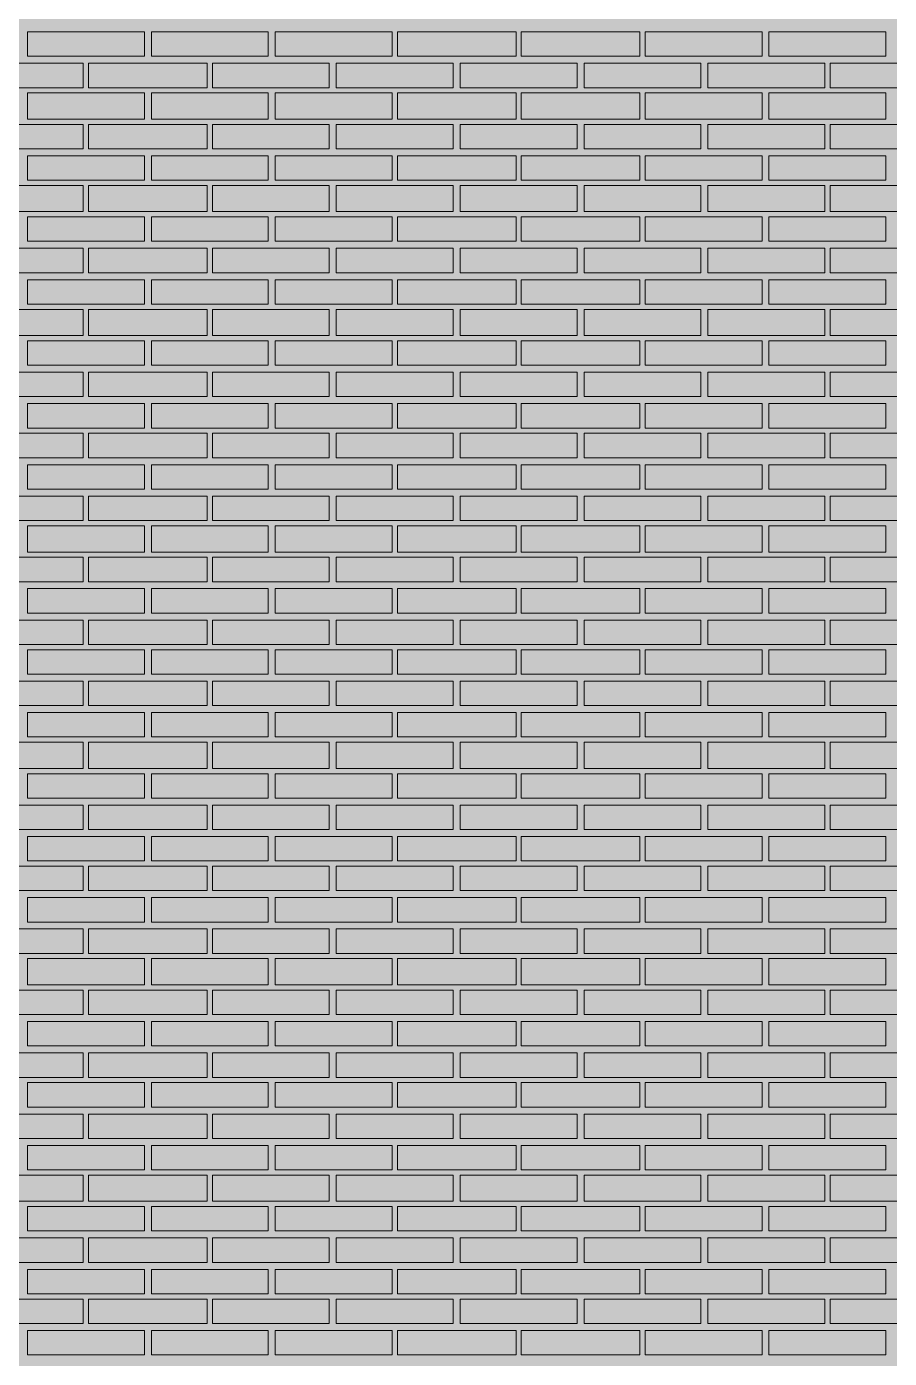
# Model space of a CAD drawing. Header units: millimetres. Extents: x -28928 to 100580, y -22867 to 36490.
# Drawn here: x 71995 to 74087, y -491 to 2737 of the extents above; entities that cross this region are included whole.
import ezdxf

# ---------------------------------------------------------------- set-up
doc = ezdxf.new("R2010")
doc.units = ezdxf.units.MM
doc.layers.add('PDF _Геометрия', color=7, linetype='Continuous', true_color=0x8f8e8d)
doc.layers.add('PDF _Сплошная заливка', color=7, linetype='Continuous', true_color=0xffffff)

msp = doc.modelspace()

# ---------------------------------------------------------------- hatches: boundary and pattern name
at = {"layer": 'PDF _Сплошная заливка', "true_color": 0xdcd6cf, "transparency": 33554559}
msp.add_hatch(color=254, dxfattribs=at).paths.add_polyline_path([(60798.4, -2005.5), (60798.4, -4713.2), (70224.5, -4713.2), (70224.5, -1464), (74070.3, -1464), (74070.3, -4713.2), (82294.9, -4713.2), (82294.9, 9028.4), (55763.7, 9028.4), (55763.7, -4713.2), (56851.1, -4713.2), (56851.1, -1464), (58251.4, -1464), (58251.4, -4713.2), (59499.5, -4713.2), (59499.5, -2005.5)])

# ---------------------------------------------------------------- linework, layer by layer
at = {"layer": 'PDF _Геометрия', "lineweight": 9}
for points in [[(72280.7, 2724.5), (72280.7, 2665.3), (71997.2, 2665.3), (71997.2, 2724.5)], [(72581.1, 2724.5), (72581.1, 2665.3), (72297.6, 2665.3), (72297.6, 2724.5)], [(72881.4, 2724.5), (72881.4, 2665.3), (72598, 2665.3), (72598, 2724.5)], [(73181.8, 2724.5), (73181.8, 2665.3), (72894.1, 2665.3), (72894.1, 2724.5)], [(73482.2, 2724.5), (73482.2, 2665.3), (73194.5, 2665.3), (73194.5, 2724.5)], [(73778.4, 2724.5), (73778.4, 2665.3), (73494.9, 2665.3), (73494.9, 2724.5)], [(74078.7, 2724.5), (74078.7, 2665.3), (73795.3, 2665.3), (73795.3, 2724.5)], [(72132.6, 2589.1), (71988.7, 2589.1), (71844.9, 2589.1), (71844.9, 2648.4), (71988.7, 2648.4), (72132.6, 2648.4)], [(72433, 2589.1), (72289.1, 2589.1), (72145.3, 2589.1), (72145.3, 2648.4), (72289.1, 2648.4), (72433, 2648.4)], [(72729.1, 2589.1), (72589.5, 2589.1), (72445.7, 2589.1), (72445.7, 2648.4), (72589.5, 2648.4), (72729.1, 2648.4)], [(73029.5, 2589.1), (72889.9, 2589.1), (72746.1, 2589.1), (72746.1, 2648.4), (72889.9, 2648.4), (73029.5, 2648.4)], [(73329.9, 2589.1), (73186.1, 2589.1), (73046.4, 2589.1), (73046.4, 2648.4), (73186.1, 2648.4), (73329.9, 2648.4)], [(73630.3, 2589.1), (73486.4, 2589.1), (73346.8, 2589.1), (73346.8, 2648.4), (73486.4, 2648.4), (73630.3, 2648.4)], [(73930.7, 2589.1), (73786.8, 2589.1), (73647.2, 2589.1), (73647.2, 2648.4), (73786.8, 2648.4), (73930.7, 2648.4)], [(74231.1, 2589.1), (74087.2, 2589.1), (73943.4, 2589.1), (73943.4, 2648.4), (74087.2, 2648.4), (74231.1, 2648.4)], [(72280.7, 2576.4), (72280.7, 2513), (71997.2, 2513), (71997.2, 2576.4)], [(72581.1, 2576.4), (72581.1, 2513), (72297.6, 2513), (72297.6, 2576.4)], [(72881.4, 2576.4), (72881.4, 2513), (72598, 2513), (72598, 2576.4)], [(73181.8, 2576.4), (73181.8, 2513), (72894.1, 2513), (72894.1, 2576.4)], [(73482.2, 2576.4), (73482.2, 2513), (73194.5, 2513), (73194.5, 2576.4)], [(73778.4, 2576.4), (73778.4, 2513), (73494.9, 2513), (73494.9, 2576.4)], [(74078.7, 2576.4), (74078.7, 2513), (73795.3, 2513), (73795.3, 2576.4)], [(72132.6, 2441), (71988.7, 2441), (71844.9, 2441), (71844.9, 2500.3), (71988.7, 2500.3), (72132.6, 2500.3)], [(72433, 2441), (72289.1, 2441), (72145.3, 2441), (72145.3, 2500.3), (72289.1, 2500.3), (72433, 2500.3)], [(72729.1, 2441), (72589.5, 2441), (72445.7, 2441), (72445.7, 2500.3), (72589.5, 2500.3), (72729.1, 2500.3)], [(73029.5, 2441), (72889.9, 2441), (72746.1, 2441), (72746.1, 2500.3), (72889.9, 2500.3), (73029.5, 2500.3)], [(73329.9, 2441), (73186.1, 2441), (73046.4, 2441), (73046.4, 2500.3), (73186.1, 2500.3), (73329.9, 2500.3)], [(73630.3, 2441), (73486.4, 2441), (73346.8, 2441), (73346.8, 2500.3), (73486.4, 2500.3), (73630.3, 2500.3)], [(73930.7, 2441), (73786.8, 2441), (73647.2, 2441), (73647.2, 2500.3), (73786.8, 2500.3), (73930.7, 2500.3)], [(74231.1, 2441), (74087.2, 2441), (73943.4, 2441), (73943.4, 2500.3), (74087.2, 2500.3), (74231.1, 2500.3)], [(72280.7, 2424.1), (72280.7, 2364.9), (71997.2, 2364.9), (71997.2, 2424.1)], [(72581.1, 2424.1), (72581.1, 2364.9), (72297.6, 2364.9), (72297.6, 2424.1)], [(72881.4, 2424.1), (72881.4, 2364.9), (72598, 2364.9), (72598, 2424.1)], [(73181.8, 2424.1), (73181.8, 2364.9), (72894.1, 2364.9), (72894.1, 2424.1)], [(73482.2, 2424.1), (73482.2, 2364.9), (73194.5, 2364.9), (73194.5, 2424.1)], [(73778.4, 2424.1), (73778.4, 2364.9), (73494.9, 2364.9), (73494.9, 2424.1)], [(74078.7, 2424.1), (74078.7, 2364.9), (73795.3, 2364.9), (73795.3, 2424.1)], [(72132.6, 2288.7), (71988.7, 2288.7), (71844.9, 2288.7), (71844.9, 2352.2), (71988.7, 2352.2), (72132.6, 2352.2)], [(72433, 2288.7), (72289.1, 2288.7), (72145.3, 2288.7), (72145.3, 2352.2), (72289.1, 2352.2), (72433, 2352.2)], [(72729.1, 2288.7), (72589.5, 2288.7), (72445.7, 2288.7), (72445.7, 2352.2), (72589.5, 2352.2), (72729.1, 2352.2)], [(73029.5, 2288.7), (72889.9, 2288.7), (72746.1, 2288.7), (72746.1, 2352.2), (72889.9, 2352.2), (73029.5, 2352.2)], [(73329.9, 2288.7), (73186.1, 2288.7), (73046.4, 2288.7), (73046.4, 2352.2), (73186.1, 2352.2), (73329.9, 2352.2)], [(73630.3, 2288.7), (73486.4, 2288.7), (73346.8, 2288.7), (73346.8, 2352.2), (73486.4, 2352.2), (73630.3, 2352.2)], [(73930.7, 2288.7), (73786.8, 2288.7), (73647.2, 2288.7), (73647.2, 2352.2), (73786.8, 2352.2), (73930.7, 2352.2)], [(74231.1, 2288.7), (74087.2, 2288.7), (73943.4, 2288.7), (73943.4, 2352.2), (74087.2, 2352.2), (74231.1, 2352.2)], [(72280.7, 2276), (72280.7, 2216.8), (71997.2, 2216.8), (71997.2, 2276)], [(72581.1, 2276), (72581.1, 2216.8), (72297.6, 2216.8), (72297.6, 2276)], [(72881.4, 2276), (72881.4, 2216.8), (72598, 2216.8), (72598, 2276)], [(73181.8, 2276), (73181.8, 2216.8), (72894.1, 2216.8), (72894.1, 2276)], [(73482.2, 2276), (73482.2, 2216.8), (73194.5, 2216.8), (73194.5, 2276)], [(73778.4, 2276), (73778.4, 2216.8), (73494.9, 2216.8), (73494.9, 2276)], [(74078.7, 2276), (74078.7, 2216.8), (73795.3, 2216.8), (73795.3, 2276)], [(72132.6, 2140.7), (71988.7, 2140.7), (71844.9, 2140.7), (71844.9, 2199.9), (71988.7, 2199.9), (72132.6, 2199.9)], [(72433, 2140.7), (72289.1, 2140.7), (72145.3, 2140.7), (72145.3, 2199.9), (72289.1, 2199.9), (72433, 2199.9)], [(72729.1, 2140.7), (72589.5, 2140.7), (72445.7, 2140.7), (72445.7, 2199.9), (72589.5, 2199.9), (72729.1, 2199.9)], [(73029.5, 2140.7), (72889.9, 2140.7), (72746.1, 2140.7), (72746.1, 2199.9), (72889.9, 2199.9), (73029.5, 2199.9)], [(73329.9, 2140.7), (73186.1, 2140.7), (73046.4, 2140.7), (73046.4, 2199.9), (73186.1, 2199.9), (73329.9, 2199.9)], [(73630.3, 2140.7), (73486.4, 2140.7), (73346.8, 2140.7), (73346.8, 2199.9), (73486.4, 2199.9), (73630.3, 2199.9)], [(73930.7, 2140.7), (73786.8, 2140.7), (73647.2, 2140.7), (73647.2, 2199.9), (73786.8, 2199.9), (73930.7, 2199.9)], [(74231.1, 2140.7), (74087.2, 2140.7), (73943.4, 2140.7), (73943.4, 2199.9), (74087.2, 2199.9), (74231.1, 2199.9)], [(72280.7, 2123.7), (72280.7, 2064.5), (71997.2, 2064.5), (71997.2, 2123.7)], [(72581.1, 2123.7), (72581.1, 2064.5), (72297.6, 2064.5), (72297.6, 2123.7)], [(72881.4, 2123.7), (72881.4, 2064.5), (72598, 2064.5), (72598, 2123.7)], [(73181.8, 2123.7), (73181.8, 2064.5), (72894.1, 2064.5), (72894.1, 2123.7)], [(73482.2, 2123.7), (73482.2, 2064.5), (73194.5, 2064.5), (73194.5, 2123.7)], [(73778.4, 2123.7), (73778.4, 2064.5), (73494.9, 2064.5), (73494.9, 2123.7)], [(74078.7, 2123.7), (74078.7, 2064.5), (73795.3, 2064.5), (73795.3, 2123.7)], [(72132.6, 1988.4), (71988.7, 1988.4), (71844.9, 1988.4), (71844.9, 2051.8), (71988.7, 2051.8), (72132.6, 2051.8)], [(72433, 1988.4), (72289.1, 1988.4), (72145.3, 1988.4), (72145.3, 2051.8), (72289.1, 2051.8), (72433, 2051.8)], [(72729.1, 1988.4), (72589.5, 1988.4), (72445.7, 1988.4), (72445.7, 2051.8), (72589.5, 2051.8), (72729.1, 2051.8)], [(73029.5, 1988.4), (72889.9, 1988.4), (72746.1, 1988.4), (72746.1, 2051.8), (72889.9, 2051.8), (73029.5, 2051.8)], [(73329.9, 1988.4), (73186.1, 1988.4), (73046.4, 1988.4), (73046.4, 2051.8), (73186.1, 2051.8), (73329.9, 2051.8)], [(73630.3, 1988.4), (73486.4, 1988.4), (73346.8, 1988.4), (73346.8, 2051.8), (73486.4, 2051.8), (73630.3, 2051.8)], [(73930.7, 1988.4), (73786.8, 1988.4), (73647.2, 1988.4), (73647.2, 2051.8), (73786.8, 2051.8), (73930.7, 2051.8)], [(74231.1, 1988.4), (74087.2, 1988.4), (73943.4, 1988.4), (73943.4, 2051.8), (74087.2, 2051.8), (74231.1, 2051.8)], [(72280.7, 1975.7), (72280.7, 1916.4), (71997.2, 1916.4), (71997.2, 1975.7)], [(72581.1, 1975.7), (72581.1, 1916.4), (72297.6, 1916.4), (72297.6, 1975.7)], [(72881.4, 1975.7), (72881.4, 1916.4), (72598, 1916.4), (72598, 1975.7)], [(73181.8, 1975.7), (73181.8, 1916.4), (72894.1, 1916.4), (72894.1, 1975.7)], [(73482.2, 1975.7), (73482.2, 1916.4), (73194.5, 1916.4), (73194.5, 1975.7)], [(73778.4, 1975.7), (73778.4, 1916.4), (73494.9, 1916.4), (73494.9, 1975.7)], [(74078.7, 1975.7), (74078.7, 1916.4), (73795.3, 1916.4), (73795.3, 1975.7)], [(72132.6, 1840.3), (71988.7, 1840.3), (71844.9, 1840.3), (71844.9, 1899.5), (71988.7, 1899.5), (72132.6, 1899.5)], [(72433, 1840.3), (72289.1, 1840.3), (72145.3, 1840.3), (72145.3, 1899.5), (72289.1, 1899.5), (72433, 1899.5)], [(72729.1, 1840.3), (72589.5, 1840.3), (72445.7, 1840.3), (72445.7, 1899.5), (72589.5, 1899.5), (72729.1, 1899.5)], [(73029.5, 1840.3), (72889.9, 1840.3), (72746.1, 1840.3), (72746.1, 1899.5), (72889.9, 1899.5), (73029.5, 1899.5)], [(73329.9, 1840.3), (73186.1, 1840.3), (73046.4, 1840.3), (73046.4, 1899.5), (73186.1, 1899.5), (73329.9, 1899.5)], [(73630.3, 1840.3), (73486.4, 1840.3), (73346.8, 1840.3), (73346.8, 1899.5), (73486.4, 1899.5), (73630.3, 1899.5)], [(73930.7, 1840.3), (73786.8, 1840.3), (73647.2, 1840.3), (73647.2, 1899.5), (73786.8, 1899.5), (73930.7, 1899.5)], [(74231.1, 1840.3), (74087.2, 1840.3), (73943.4, 1840.3), (73943.4, 1899.5), (74087.2, 1899.5), (74231.1, 1899.5)], [(72280.7, 1823.4), (72280.7, 1764.1), (71997.2, 1764.1), (71997.2, 1823.4)], [(72581.1, 1823.4), (72581.1, 1764.1), (72297.6, 1764.1), (72297.6, 1823.4)], [(72881.4, 1823.4), (72881.4, 1764.1), (72598, 1764.1), (72598, 1823.4)], [(73181.8, 1823.4), (73181.8, 1764.1), (72894.1, 1764.1), (72894.1, 1823.4)], [(73482.2, 1823.4), (73482.2, 1764.1), (73194.5, 1764.1), (73194.5, 1823.4)], [(73778.4, 1823.4), (73778.4, 1764.1), (73494.9, 1764.1), (73494.9, 1823.4)], [(74078.7, 1823.4), (74078.7, 1764.1), (73795.3, 1764.1), (73795.3, 1823.4)], [(72132.6, 1692.2), (71988.7, 1692.2), (71844.9, 1692.2), (71844.9, 1751.4), (71988.7, 1751.4), (72132.6, 1751.4)], [(72433, 1692.2), (72289.1, 1692.2), (72145.3, 1692.2), (72145.3, 1751.4), (72289.1, 1751.4), (72433, 1751.4)], [(72729.1, 1692.2), (72589.5, 1692.2), (72445.7, 1692.2), (72445.7, 1751.4), (72589.5, 1751.4), (72729.1, 1751.4)], [(73029.5, 1692.2), (72889.9, 1692.2), (72746.1, 1692.2), (72746.1, 1751.4), (72889.9, 1751.4), (73029.5, 1751.4)], [(73329.9, 1692.2), (73186.1, 1692.2), (73046.4, 1692.2), (73046.4, 1751.4), (73186.1, 1751.4), (73329.9, 1751.4)], [(73630.3, 1692.2), (73486.4, 1692.2), (73346.8, 1692.2), (73346.8, 1751.4), (73486.4, 1751.4), (73630.3, 1751.4)], [(73930.7, 1692.2), (73786.8, 1692.2), (73647.2, 1692.2), (73647.2, 1751.4), (73786.8, 1751.4), (73930.7, 1751.4)], [(74231.1, 1692.2), (74087.2, 1692.2), (73943.4, 1692.2), (73943.4, 1751.4), (74087.2, 1751.4), (74231.1, 1751.4)], [(72280.7, 1675.3), (72280.7, 1616), (71997.2, 1616), (71997.2, 1675.3)], [(72581.1, 1675.3), (72581.1, 1616), (72297.6, 1616), (72297.6, 1675.3)], [(72881.4, 1675.3), (72881.4, 1616), (72598, 1616), (72598, 1675.3)], [(73181.8, 1675.3), (73181.8, 1616), (72894.1, 1616), (72894.1, 1675.3)], [(73482.2, 1675.3), (73482.2, 1616), (73194.5, 1616), (73194.5, 1675.3)], [(73778.4, 1675.3), (73778.4, 1616), (73494.9, 1616), (73494.9, 1675.3)], [(74078.7, 1675.3), (74078.7, 1616), (73795.3, 1616), (73795.3, 1675.3)], [(72132.6, 1539.9), (71988.7, 1539.9), (71844.9, 1539.9), (71844.9, 1599.1), (71988.7, 1599.1), (72132.6, 1599.1)], [(72433, 1539.9), (72289.1, 1539.9), (72145.3, 1539.9), (72145.3, 1599.1), (72289.1, 1599.1), (72433, 1599.1)], [(72729.1, 1539.9), (72589.5, 1539.9), (72445.7, 1539.9), (72445.7, 1599.1), (72589.5, 1599.1), (72729.1, 1599.1)], [(73029.5, 1539.9), (72889.9, 1539.9), (72746.1, 1539.9), (72746.1, 1599.1), (72889.9, 1599.1), (73029.5, 1599.1)], [(73329.9, 1539.9), (73186.1, 1539.9), (73046.4, 1539.9), (73046.4, 1599.1), (73186.1, 1599.1), (73329.9, 1599.1)], [(73630.3, 1539.9), (73486.4, 1539.9), (73346.8, 1539.9), (73346.8, 1599.1), (73486.4, 1599.1), (73630.3, 1599.1)], [(73930.7, 1539.9), (73786.8, 1539.9), (73647.2, 1539.9), (73647.2, 1599.1), (73786.8, 1599.1), (73930.7, 1599.1)], [(74231.1, 1539.9), (74087.2, 1539.9), (73943.4, 1539.9), (73943.4, 1599.1), (74087.2, 1599.1), (74231.1, 1599.1)], [(72280.7, 1527.2), (72280.7, 1463.7), (71997.2, 1463.7), (71997.2, 1527.2)], [(72581.1, 1527.2), (72581.1, 1463.7), (72297.6, 1463.7), (72297.6, 1527.2)], [(72881.4, 1527.2), (72881.4, 1463.7), (72598, 1463.7), (72598, 1527.2)], [(73181.8, 1527.2), (73181.8, 1463.7), (72894.1, 1463.7), (72894.1, 1527.2)], [(73482.2, 1527.2), (73482.2, 1463.7), (73194.5, 1463.7), (73194.5, 1527.2)], [(73778.4, 1527.2), (73778.4, 1463.7), (73494.9, 1463.7), (73494.9, 1527.2)], [(74078.7, 1527.2), (74078.7, 1463.7), (73795.3, 1463.7), (73795.3, 1527.2)], [(72132.6, 1391.8), (71988.7, 1391.8), (71844.9, 1391.8), (71844.9, 1451), (71988.7, 1451), (72132.6, 1451)], [(72433, 1391.8), (72289.1, 1391.8), (72145.3, 1391.8), (72145.3, 1451), (72289.1, 1451), (72433, 1451)], [(72729.1, 1391.8), (72589.5, 1391.8), (72445.7, 1391.8), (72445.7, 1451), (72589.5, 1451), (72729.1, 1451)], [(73029.5, 1391.8), (72889.9, 1391.8), (72746.1, 1391.8), (72746.1, 1451), (72889.9, 1451), (73029.5, 1451)], [(73329.9, 1391.8), (73186.1, 1391.8), (73046.4, 1391.8), (73046.4, 1451), (73186.1, 1451), (73329.9, 1451)], [(73630.3, 1391.8), (73486.4, 1391.8), (73346.8, 1391.8), (73346.8, 1451), (73486.4, 1451), (73630.3, 1451)], [(73930.7, 1391.8), (73786.8, 1391.8), (73647.2, 1391.8), (73647.2, 1451), (73786.8, 1451), (73930.7, 1451)], [(74231.1, 1391.8), (74087.2, 1391.8), (73943.4, 1391.8), (73943.4, 1451), (74087.2, 1451), (74231.1, 1451)], [(72280.7, 1374.9), (72280.7, 1315.7), (71997.2, 1315.7), (71997.2, 1374.9)], [(72581.1, 1374.9), (72581.1, 1315.7), (72297.6, 1315.7), (72297.6, 1374.9)], [(72881.4, 1374.9), (72881.4, 1315.7), (72598, 1315.7), (72598, 1374.9)], [(73181.8, 1374.9), (73181.8, 1315.7), (72894.1, 1315.7), (72894.1, 1374.9)], [(73482.2, 1374.9), (73482.2, 1315.7), (73194.5, 1315.7), (73194.5, 1374.9)], [(73778.4, 1374.9), (73778.4, 1315.7), (73494.9, 1315.7), (73494.9, 1374.9)], [(74078.7, 1374.9), (74078.7, 1315.7), (73795.3, 1315.7), (73795.3, 1374.9)], [(72132.6, 1239.5), (71988.7, 1239.5), (71844.9, 1239.5), (71844.9, 1298.7), (71988.7, 1298.7), (72132.6, 1298.7)], [(72433, 1239.5), (72289.1, 1239.5), (72145.3, 1239.5), (72145.3, 1298.7), (72289.1, 1298.7), (72433, 1298.7)], [(72729.1, 1239.5), (72589.5, 1239.5), (72445.7, 1239.5), (72445.7, 1298.7), (72589.5, 1298.7), (72729.1, 1298.7)], [(73029.5, 1239.5), (72889.9, 1239.5), (72746.1, 1239.5), (72746.1, 1298.7), (72889.9, 1298.7), (73029.5, 1298.7)], [(73329.9, 1239.5), (73186.1, 1239.5), (73046.4, 1239.5), (73046.4, 1298.7), (73186.1, 1298.7), (73329.9, 1298.7)], [(73630.3, 1239.5), (73486.4, 1239.5), (73346.8, 1239.5), (73346.8, 1298.7), (73486.4, 1298.7), (73630.3, 1298.7)], [(73930.7, 1239.5), (73786.8, 1239.5), (73647.2, 1239.5), (73647.2, 1298.7), (73786.8, 1298.7), (73930.7, 1298.7)], [(74231.1, 1239.5), (74087.2, 1239.5), (73943.4, 1239.5), (73943.4, 1298.7), (74087.2, 1298.7), (74231.1, 1298.7)], [(72280.7, 1226.8), (72280.7, 1167.6), (71997.2, 1167.6), (71997.2, 1226.8)], [(72581.1, 1226.8), (72581.1, 1167.6), (72297.6, 1167.6), (72297.6, 1226.8)], [(72881.4, 1226.8), (72881.4, 1167.6), (72598, 1167.6), (72598, 1226.8)], [(73181.8, 1226.8), (73181.8, 1167.6), (72894.1, 1167.6), (72894.1, 1226.8)], [(73482.2, 1226.8), (73482.2, 1167.6), (73194.5, 1167.6), (73194.5, 1226.8)], [(73778.4, 1226.8), (73778.4, 1167.6), (73494.9, 1167.6), (73494.9, 1226.8)], [(74078.7, 1226.8), (74078.7, 1167.6), (73795.3, 1167.6), (73795.3, 1226.8)], [(72132.6, 1091.4), (71988.7, 1091.4), (71844.9, 1091.4), (71844.9, 1150.7), (71988.7, 1150.7), (72132.6, 1150.7)], [(72433, 1091.4), (72289.1, 1091.4), (72145.3, 1091.4), (72145.3, 1150.7), (72289.1, 1150.7), (72433, 1150.7)], [(72729.1, 1091.4), (72589.5, 1091.4), (72445.7, 1091.4), (72445.7, 1150.7), (72589.5, 1150.7), (72729.1, 1150.7)], [(73029.5, 1091.4), (72889.9, 1091.4), (72746.1, 1091.4), (72746.1, 1150.7), (72889.9, 1150.7), (73029.5, 1150.7)], [(73329.9, 1091.4), (73186.1, 1091.4), (73046.4, 1091.4), (73046.4, 1150.7), (73186.1, 1150.7), (73329.9, 1150.7)], [(73630.3, 1091.4), (73486.4, 1091.4), (73346.8, 1091.4), (73346.8, 1150.7), (73486.4, 1150.7), (73630.3, 1150.7)], [(73930.7, 1091.4), (73786.8, 1091.4), (73647.2, 1091.4), (73647.2, 1150.7), (73786.8, 1150.7), (73930.7, 1150.7)], [(74231.1, 1091.4), (74087.2, 1091.4), (73943.4, 1091.4), (73943.4, 1150.7), (74087.2, 1150.7), (74231.1, 1150.7)], [(72280.7, 1074.5), (72280.7, 1015.3), (71997.2, 1015.3), (71997.2, 1074.5)], [(72581.1, 1074.5), (72581.1, 1015.3), (72297.6, 1015.3), (72297.6, 1074.5)], [(72881.4, 1074.5), (72881.4, 1015.3), (72598, 1015.3), (72598, 1074.5)], [(73181.8, 1074.5), (73181.8, 1015.3), (72894.1, 1015.3), (72894.1, 1074.5)], [(73482.2, 1074.5), (73482.2, 1015.3), (73194.5, 1015.3), (73194.5, 1074.5)], [(73778.4, 1074.5), (73778.4, 1015.3), (73494.9, 1015.3), (73494.9, 1074.5)], [(74078.7, 1074.5), (74078.7, 1015.3), (73795.3, 1015.3), (73795.3, 1074.5)], [(72132.6, 939.1), (71988.7, 939.1), (71844.9, 939.1), (71844.9, 1002.6), (71988.7, 1002.6), (72132.6, 1002.6)], [(72433, 939.1), (72289.1, 939.1), (72145.3, 939.1), (72145.3, 1002.6), (72289.1, 1002.6), (72433, 1002.6)], [(72729.1, 939.1), (72589.5, 939.1), (72445.7, 939.1), (72445.7, 1002.6), (72589.5, 1002.6), (72729.1, 1002.6)], [(73029.5, 939.1), (72889.9, 939.1), (72746.1, 939.1), (72746.1, 1002.6), (72889.9, 1002.6), (73029.5, 1002.6)], [(73329.9, 939.1), (73186.1, 939.1), (73046.4, 939.1), (73046.4, 1002.6), (73186.1, 1002.6), (73329.9, 1002.6)], [(73630.3, 939.1), (73486.4, 939.1), (73346.8, 939.1), (73346.8, 1002.6), (73486.4, 1002.6), (73630.3, 1002.6)], [(73930.7, 939.1), (73786.8, 939.1), (73647.2, 939.1), (73647.2, 1002.6), (73786.8, 1002.6), (73930.7, 1002.6)], [(74231.1, 939.1), (74087.2, 939.1), (73943.4, 939.1), (73943.4, 1002.6), (74087.2, 1002.6), (74231.1, 1002.6)], [(72280.7, 926.4), (72280.7, 867.2), (71997.2, 867.2), (71997.2, 926.4)], [(72581.1, 926.4), (72581.1, 867.2), (72297.6, 867.2), (72297.6, 926.4)], [(72881.4, 926.4), (72881.4, 867.2), (72598, 867.2), (72598, 926.4)], [(73181.8, 926.4), (73181.8, 867.2), (72894.1, 867.2), (72894.1, 926.4)], [(73482.2, 926.4), (73482.2, 867.2), (73194.5, 867.2), (73194.5, 926.4)], [(73778.4, 926.4), (73778.4, 867.2), (73494.9, 867.2), (73494.9, 926.4)], [(74078.7, 926.4), (74078.7, 867.2), (73795.3, 867.2), (73795.3, 926.4)], [(72132.6, 791), (71988.7, 791), (71844.9, 791), (71844.9, 850.3), (71988.7, 850.3), (72132.6, 850.3)], [(72433, 791), (72289.1, 791), (72145.3, 791), (72145.3, 850.3), (72289.1, 850.3), (72433, 850.3)], [(72729.1, 791), (72589.5, 791), (72445.7, 791), (72445.7, 850.3), (72589.5, 850.3), (72729.1, 850.3)], [(73029.5, 791), (72889.9, 791), (72746.1, 791), (72746.1, 850.3), (72889.9, 850.3), (73029.5, 850.3)], [(73329.9, 791), (73186.1, 791), (73046.4, 791), (73046.4, 850.3), (73186.1, 850.3), (73329.9, 850.3)], [(73630.3, 791), (73486.4, 791), (73346.8, 791), (73346.8, 850.3), (73486.4, 850.3), (73630.3, 850.3)], [(73930.7, 791), (73786.8, 791), (73647.2, 791), (73647.2, 850.3), (73786.8, 850.3), (73930.7, 850.3)], [(74231.1, 791), (74087.2, 791), (73943.4, 791), (73943.4, 850.3), (74087.2, 850.3), (74231.1, 850.3)], [(72280.7, 774.1), (72280.7, 714.9), (71997.2, 714.9), (71997.2, 774.1)], [(72581.1, 774.1), (72581.1, 714.9), (72297.6, 714.9), (72297.6, 774.1)], [(72881.4, 774.1), (72881.4, 714.9), (72598, 714.9), (72598, 774.1)], [(73181.8, 774.1), (73181.8, 714.9), (72894.1, 714.9), (72894.1, 774.1)], [(73482.2, 774.1), (73482.2, 714.9), (73194.5, 714.9), (73194.5, 774.1)], [(73778.4, 774.1), (73778.4, 714.9), (73494.9, 714.9), (73494.9, 774.1)], [(74078.7, 774.1), (74078.7, 714.9), (73795.3, 714.9), (73795.3, 774.1)], [(72132.6, 643), (71988.7, 643), (71844.9, 643), (71844.9, 702.2), (71988.7, 702.2), (72132.6, 702.2)], [(72433, 643), (72289.1, 643), (72145.3, 643), (72145.3, 702.2), (72289.1, 702.2), (72433, 702.2)], [(72729.1, 643), (72589.5, 643), (72445.7, 643), (72445.7, 702.2), (72589.5, 702.2), (72729.1, 702.2)], [(73029.5, 643), (72889.9, 643), (72746.1, 643), (72746.1, 702.2), (72889.9, 702.2), (73029.5, 702.2)], [(73329.9, 643), (73186.1, 643), (73046.4, 643), (73046.4, 702.2), (73186.1, 702.2), (73329.9, 702.2)], [(73630.3, 643), (73486.4, 643), (73346.8, 643), (73346.8, 702.2), (73486.4, 702.2), (73630.3, 702.2)], [(73930.7, 643), (73786.8, 643), (73647.2, 643), (73647.2, 702.2), (73786.8, 702.2), (73930.7, 702.2)], [(74231.1, 643), (74087.2, 643), (73943.4, 643), (73943.4, 702.2), (74087.2, 702.2), (74231.1, 702.2)], [(72280.7, 626), (72280.7, 566.8), (71997.2, 566.8), (71997.2, 626)], [(72581.1, 626), (72581.1, 566.8), (72297.6, 566.8), (72297.6, 626)], [(72881.4, 626), (72881.4, 566.8), (72598, 566.8), (72598, 626)], [(73181.8, 626), (73181.8, 566.8), (72894.1, 566.8), (72894.1, 626)], [(73482.2, 626), (73482.2, 566.8), (73194.5, 566.8), (73194.5, 626)], [(73778.4, 626), (73778.4, 566.8), (73494.9, 566.8), (73494.9, 626)], [(74078.7, 626), (74078.7, 566.8), (73795.3, 566.8), (73795.3, 626)], [(72132.6, 490.7), (71988.7, 490.7), (71844.9, 490.7), (71844.9, 549.9), (71988.7, 549.9), (72132.6, 549.9)], [(72433, 490.7), (72289.1, 490.7), (72145.3, 490.7), (72145.3, 549.9), (72289.1, 549.9), (72433, 549.9)], [(72729.1, 490.7), (72589.5, 490.7), (72445.7, 490.7), (72445.7, 549.9), (72589.5, 549.9), (72729.1, 549.9)], [(73029.5, 490.7), (72889.9, 490.7), (72746.1, 490.7), (72746.1, 549.9), (72889.9, 549.9), (73029.5, 549.9)], [(73329.9, 490.7), (73186.1, 490.7), (73046.4, 490.7), (73046.4, 549.9), (73186.1, 549.9), (73329.9, 549.9)], [(73630.3, 490.7), (73486.4, 490.7), (73346.8, 490.7), (73346.8, 549.9), (73486.4, 549.9), (73630.3, 549.9)], [(73930.7, 490.7), (73786.8, 490.7), (73647.2, 490.7), (73647.2, 549.9), (73786.8, 549.9), (73930.7, 549.9)], [(74231.1, 490.7), (74087.2, 490.7), (73943.4, 490.7), (73943.4, 549.9), (74087.2, 549.9), (74231.1, 549.9)], [(72280.7, 478), (72280.7, 414.5), (71997.2, 414.5), (71997.2, 478)], [(72581.1, 478), (72581.1, 414.5), (72297.6, 414.5), (72297.6, 478)], [(72881.4, 478), (72881.4, 414.5), (72598, 414.5), (72598, 478)], [(73181.8, 478), (73181.8, 414.5), (72894.1, 414.5), (72894.1, 478)], [(73482.2, 478), (73482.2, 414.5), (73194.5, 414.5), (73194.5, 478)], [(73778.4, 478), (73778.4, 414.5), (73494.9, 414.5), (73494.9, 478)], [(74078.7, 478), (74078.7, 414.5), (73795.3, 414.5), (73795.3, 478)], [(72132.6, 342.6), (71988.7, 342.6), (71844.9, 342.6), (71844.9, 401.8), (71988.7, 401.8), (72132.6, 401.8)], [(72433, 342.6), (72289.1, 342.6), (72145.3, 342.6), (72145.3, 401.8), (72289.1, 401.8), (72433, 401.8)], [(72729.1, 342.6), (72589.5, 342.6), (72445.7, 342.6), (72445.7, 401.8), (72589.5, 401.8), (72729.1, 401.8)], [(73029.5, 342.6), (72889.9, 342.6), (72746.1, 342.6), (72746.1, 401.8), (72889.9, 401.8), (73029.5, 401.8)], [(73329.9, 342.6), (73186.1, 342.6), (73046.4, 342.6), (73046.4, 401.8), (73186.1, 401.8), (73329.9, 401.8)], [(73630.3, 342.6), (73486.4, 342.6), (73346.8, 342.6), (73346.8, 401.8), (73486.4, 401.8), (73630.3, 401.8)], [(73930.7, 342.6), (73786.8, 342.6), (73647.2, 342.6), (73647.2, 401.8), (73786.8, 401.8), (73930.7, 401.8)], [(74231.1, 342.6), (74087.2, 342.6), (73943.4, 342.6), (73943.4, 401.8), (74087.2, 401.8), (74231.1, 401.8)], [(72280.7, 325.7), (72280.7, 266.4), (71997.2, 266.4), (71997.2, 325.7)], [(72581.1, 325.7), (72581.1, 266.4), (72297.6, 266.4), (72297.6, 325.7)], [(72881.4, 325.7), (72881.4, 266.4), (72598, 266.4), (72598, 325.7)], [(73181.8, 325.7), (73181.8, 266.4), (72894.1, 266.4), (72894.1, 325.7)], [(73482.2, 325.7), (73482.2, 266.4), (73194.5, 266.4), (73194.5, 325.7)], [(73778.4, 325.7), (73778.4, 266.4), (73494.9, 266.4), (73494.9, 325.7)], [(74078.7, 325.7), (74078.7, 266.4), (73795.3, 266.4), (73795.3, 325.7)], [(72132.6, 190.3), (71988.7, 190.3), (71844.9, 190.3), (71844.9, 249.5), (71988.7, 249.5), (72132.6, 249.5)], [(72433, 190.3), (72289.1, 190.3), (72145.3, 190.3), (72145.3, 249.5), (72289.1, 249.5), (72433, 249.5)], [(72729.1, 190.3), (72589.5, 190.3), (72445.7, 190.3), (72445.7, 249.5), (72589.5, 249.5), (72729.1, 249.5)], [(73029.5, 190.3), (72889.9, 190.3), (72746.1, 190.3), (72746.1, 249.5), (72889.9, 249.5), (73029.5, 249.5)], [(73329.9, 190.3), (73186.1, 190.3), (73046.4, 190.3), (73046.4, 249.5), (73186.1, 249.5), (73329.9, 249.5)], [(73630.3, 190.3), (73486.4, 190.3), (73346.8, 190.3), (73346.8, 249.5), (73486.4, 249.5), (73630.3, 249.5)], [(73930.7, 190.3), (73786.8, 190.3), (73647.2, 190.3), (73647.2, 249.5), (73786.8, 249.5), (73930.7, 249.5)], [(74231.1, 190.3), (74087.2, 190.3), (73943.4, 190.3), (73943.4, 249.5), (74087.2, 249.5), (74231.1, 249.5)], [(72280.7, 177.6), (72280.7, 118.4), (71997.2, 118.4), (71997.2, 177.6)], [(72581.1, 177.6), (72581.1, 118.4), (72297.6, 118.4), (72297.6, 177.6)], [(72881.4, 177.6), (72881.4, 118.4), (72598, 118.4), (72598, 177.6)], [(73181.8, 177.6), (73181.8, 118.4), (72894.1, 118.4), (72894.1, 177.6)], [(73482.2, 177.6), (73482.2, 118.4), (73194.5, 118.4), (73194.5, 177.6)], [(73778.4, 177.6), (73778.4, 118.4), (73494.9, 118.4), (73494.9, 177.6)], [(74078.7, 177.6), (74078.7, 118.4), (73795.3, 118.4), (73795.3, 177.6)], [(72132.6, 42.2), (71988.7, 42.2), (71844.9, 42.2), (71844.9, 101.4), (71988.7, 101.4), (72132.6, 101.4)], [(72433, 42.2), (72289.1, 42.2), (72145.3, 42.2), (72145.3, 101.4), (72289.1, 101.4), (72433, 101.4)], [(72729.1, 42.2), (72589.5, 42.2), (72445.7, 42.2), (72445.7, 101.4), (72589.5, 101.4), (72729.1, 101.4)], [(73029.5, 42.2), (72889.9, 42.2), (72746.1, 42.2), (72746.1, 101.4), (72889.9, 101.4), (73029.5, 101.4)], [(73329.9, 42.2), (73186.1, 42.2), (73046.4, 42.2), (73046.4, 101.4), (73186.1, 101.4), (73329.9, 101.4)], [(73630.3, 42.2), (73486.4, 42.2), (73346.8, 42.2), (73346.8, 101.4), (73486.4, 101.4), (73630.3, 101.4)], [(73930.7, 42.2), (73786.8, 42.2), (73647.2, 42.2), (73647.2, 101.4), (73786.8, 101.4), (73930.7, 101.4)], [(74231.1, 42.2), (74087.2, 42.2), (73943.4, 42.2), (73943.4, 101.4), (74087.2, 101.4), (74231.1, 101.4)], [(72280.7, 25.3), (72280.7, -34), (71997.2, -34), (71997.2, 25.3)], [(72581.1, 25.3), (72581.1, -34), (72297.6, -34), (72297.6, 25.3)], [(72881.4, 25.3), (72881.4, -34), (72598, -34), (72598, 25.3)], [(73181.8, 25.3), (73181.8, -34), (72894.1, -34), (72894.1, 25.3)], [(73482.2, 25.3), (73482.2, -34), (73194.5, -34), (73194.5, 25.3)], [(73778.4, 25.3), (73778.4, -34), (73494.9, -34), (73494.9, 25.3)], [(74078.7, 25.3), (74078.7, -34), (73795.3, -34), (73795.3, 25.3)], [(72132.6, -110.1), (71988.7, -110.1), (71844.9, -110.1), (71844.9, -46.6), (71988.7, -46.6), (72132.6, -46.6)], [(72433, -110.1), (72289.1, -110.1), (72145.3, -110.1), (72145.3, -46.6), (72289.1, -46.6), (72433, -46.6)], [(72729.1, -110.1), (72589.5, -110.1), (72445.7, -110.1), (72445.7, -46.6), (72589.5, -46.6), (72729.1, -46.6)], [(73029.5, -110.1), (72889.9, -110.1), (72746.1, -110.1), (72746.1, -46.6), (72889.9, -46.6), (73029.5, -46.6)], [(73329.9, -110.1), (73186.1, -110.1), (73046.4, -110.1), (73046.4, -46.6), (73186.1, -46.6), (73329.9, -46.6)], [(73630.3, -110.1), (73486.4, -110.1), (73346.8, -110.1), (73346.8, -46.6), (73486.4, -46.6), (73630.3, -46.6)], [(73930.7, -110.1), (73786.8, -110.1), (73647.2, -110.1), (73647.2, -46.6), (73786.8, -46.6), (73930.7, -46.6)], [(74231.1, -110.1), (74087.2, -110.1), (73943.4, -110.1), (73943.4, -46.6), (74087.2, -46.6), (74231.1, -46.6)], [(72280.7, -122.8), (72280.7, -182), (71997.2, -182), (71997.2, -122.8)], [(72581.1, -122.8), (72581.1, -182), (72297.6, -182), (72297.6, -122.8)], [(72881.4, -122.8), (72881.4, -182), (72598, -182), (72598, -122.8)], [(73181.8, -122.8), (73181.8, -182), (72894.1, -182), (72894.1, -122.8)], [(73482.2, -122.8), (73482.2, -182), (73194.5, -182), (73194.5, -122.8)], [(73778.4, -122.8), (73778.4, -182), (73494.9, -182), (73494.9, -122.8)], [(74078.7, -122.8), (74078.7, -182), (73795.3, -182), (73795.3, -122.8)], [(72132.6, -258.2), (71988.7, -258.2), (71844.9, -258.2), (71844.9, -199), (71988.7, -199), (72132.6, -199)], [(72433, -258.2), (72289.1, -258.2), (72145.3, -258.2), (72145.3, -199), (72289.1, -199), (72433, -199)], [(72729.1, -258.2), (72589.5, -258.2), (72445.7, -258.2), (72445.7, -199), (72589.5, -199), (72729.1, -199)], [(73029.5, -258.2), (72889.9, -258.2), (72746.1, -258.2), (72746.1, -199), (72889.9, -199), (73029.5, -199)], [(73329.9, -258.2), (73186.1, -258.2), (73046.4, -258.2), (73046.4, -199), (73186.1, -199), (73329.9, -199)], [(73630.3, -258.2), (73486.4, -258.2), (73346.8, -258.2), (73346.8, -199), (73486.4, -199), (73630.3, -199)], [(73930.7, -258.2), (73786.8, -258.2), (73647.2, -258.2), (73647.2, -199), (73786.8, -199), (73930.7, -199)], [(74231.1, -258.2), (74087.2, -258.2), (73943.4, -258.2), (73943.4, -199), (74087.2, -199), (74231.1, -199)], [(72280.7, -275.1), (72280.7, -334.3), (71997.2, -334.3), (71997.2, -275.1)], [(72581.1, -275.1), (72581.1, -334.3), (72297.6, -334.3), (72297.6, -275.1)], [(72881.4, -275.1), (72881.4, -334.3), (72598, -334.3), (72598, -275.1)], [(73181.8, -275.1), (73181.8, -334.3), (72894.1, -334.3), (72894.1, -275.1)], [(73482.2, -275.1), (73482.2, -334.3), (73194.5, -334.3), (73194.5, -275.1)], [(73778.4, -275.1), (73778.4, -334.3), (73494.9, -334.3), (73494.9, -275.1)], [(74078.7, -275.1), (74078.7, -334.3), (73795.3, -334.3), (73795.3, -275.1)], [(72132.6, -406.3), (71988.7, -406.3), (71844.9, -406.3), (71844.9, -347), (71988.7, -347), (72132.6, -347)], [(72433, -406.3), (72289.1, -406.3), (72145.3, -406.3), (72145.3, -347), (72289.1, -347), (72433, -347)], [(72729.1, -406.3), (72589.5, -406.3), (72445.7, -406.3), (72445.7, -347), (72589.5, -347), (72729.1, -347)], [(73029.5, -406.3), (72889.9, -406.3), (72746.1, -406.3), (72746.1, -347), (72889.9, -347), (73029.5, -347)], [(73329.9, -406.3), (73186.1, -406.3), (73046.4, -406.3), (73046.4, -347), (73186.1, -347), (73329.9, -347)], [(73630.3, -406.3), (73486.4, -406.3), (73346.8, -406.3), (73346.8, -347), (73486.4, -347), (73630.3, -347)], [(73930.7, -406.3), (73786.8, -406.3), (73647.2, -406.3), (73647.2, -347), (73786.8, -347), (73930.7, -347)], [(74231.1, -406.3), (74087.2, -406.3), (73943.4, -406.3), (73943.4, -347), (74087.2, -347), (74231.1, -347)], [(72280.7, -423.2), (72280.7, -482.4), (71997.2, -482.4), (71997.2, -423.2)], [(72581.1, -423.2), (72581.1, -482.4), (72297.6, -482.4), (72297.6, -423.2)], [(72881.4, -423.2), (72881.4, -482.4), (72598, -482.4), (72598, -423.2)], [(73181.8, -423.2), (73181.8, -482.4), (72894.1, -482.4), (72894.1, -423.2)], [(73482.2, -423.2), (73482.2, -482.4), (73194.5, -482.4), (73194.5, -423.2)], [(73778.4, -423.2), (73778.4, -482.4), (73494.9, -482.4), (73494.9, -423.2)], [(74078.7, -423.2), (74078.7, -482.4), (73795.3, -482.4), (73795.3, -423.2)]]:
    msp.add_lwpolyline(points, close=True, dxfattribs=at)

doc.saveas('drawing.dxf')
